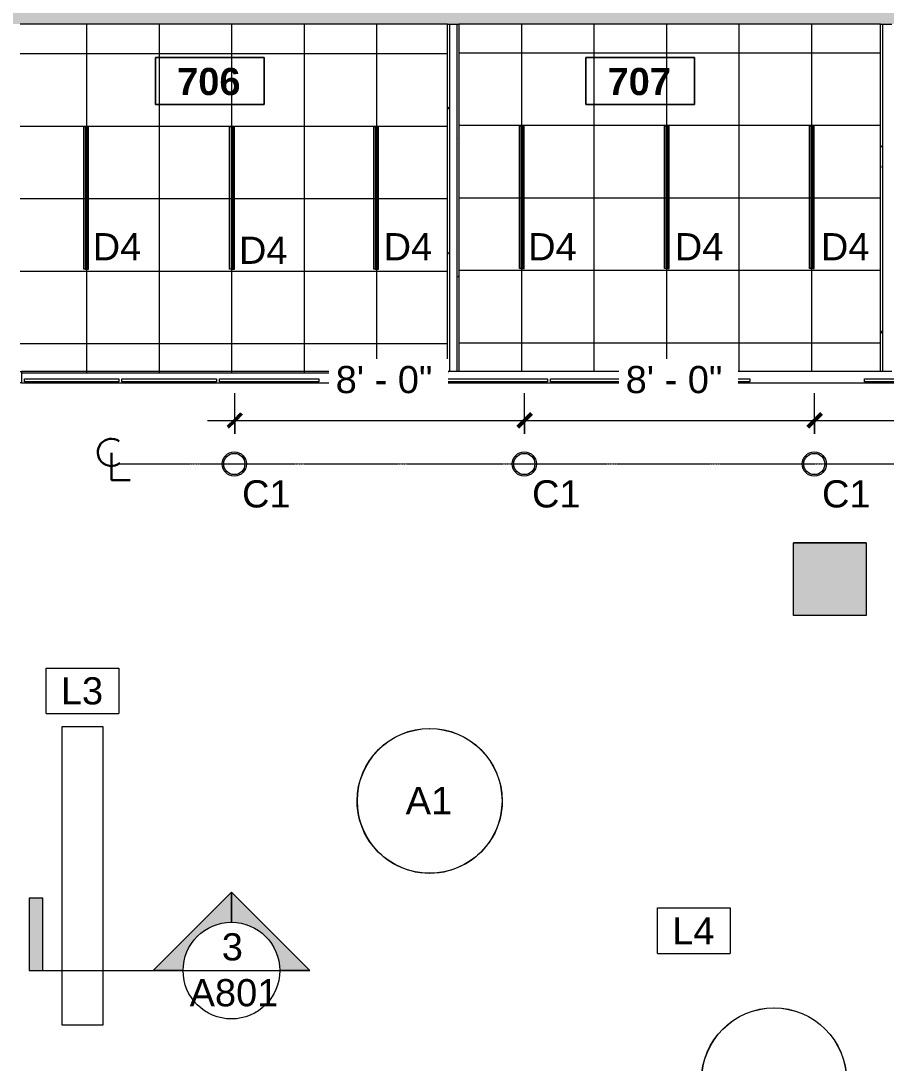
# Model space of a CAD drawing. Header units: inches. Extents: x -2332 to 1043, y -456 to 2193.
# Drawn here: x 564.1 to 850.6, y 944.8 to 1289.8 of the extents above; entities that cross this region are included whole.
import ezdxf

# ---------------------------------------------------------------- set-up
doc = ezdxf.new("R2010")
doc.units = ezdxf.units.IN
doc.header["$MEASUREMENT"] = 0
doc.linetypes.add('Center 1_4_', pattern=[0.53125, 0.25, -0.09375, 0.09375, -0.09375])
for name, color, linetype, lineweight in [('5033_00_7th-9th Floors_Updated_dwg', 8, 'Continuous', 9), ('A-ANNO-DIMS', 211, 'Continuous', 9), ('A-ANNO-DIMS-96', 211, 'Continuous', 9), ('A-ANNO-KEYN', 231, 'Continuous', 9), ('A-ANNO-NOTE', 131, 'Continuous', 9), ('A-AREA-IDEN', 2, 'Continuous', 9), ('A-CLNG', 13, 'Continuous', 13), ('A-CLNG-PATT', 13, 'Continuous', 13), ('A-COLS', 52, 'Continuous', 13), ('A-DETL-CNTR', 5, 'Center 1_4_', 9), ('A-GLAZ-CURT', 52, 'Continuous', 13), ('A-WALL', 113, 'Continuous', 13), ('A-WALL-PATT', 111, 'Continuous', 13), ('COLUMN', 7, 'Continuous', 9), ('E-LITE-EQPM', 33, 'Continuous', 9), ('E-LITE-EQPM-IDEN', 33, 'Continuous', 9), ('G-ANNO-SYMB', 111, 'Continuous', 9), ('I-WALL', 2, 'Continuous', 13)]:
    doc.layers.add(name, color=color, linetype=linetype, lineweight=lineweight)
doc.styles.add('Arial', font='arial.ttf', dxfattribs={"height": 9})
doc.styles.add('Swis721 Lt BT_2', font='swissl.ttf', dxfattribs={"height": 9})
doc.styles.add('Swis721 Lt BT_B', font='', dxfattribs={"height": 9})
doc.styles.get('Swis721 Lt BT_B').set_extended_font_data('Swis721 Lt BT', bold=True)
doc.dimstyles.new('OTJ_-_3_32__Linear__1_2__Tolerance_1', dxfattribs={"dimscale": 12, "dimtxt": 9.497835, "dimasz": 0.375, "dimexe": 0.75, "dimexo": 0.5, "dimgap": 0.5, "dimtad": 1, "dimdec": 1, "dimrnd": 0.5, "dimzin": 3, "dimdsep": 46, "dimlunit": 4, "dimtxsty": 'Swis721 Lt BT_2', "dimblk1": 'OBLIQUE', "dimblk2": 'OBLIQUE', "dimsah": 1, "dimcen": 0.09, "dimdle": 0.75, "dimazin": 0, "dimtfac": 1, "dimtdec": 4, "dimtix": 1, "dimtmove": 0, "dimatfit": 3, "dimfxl": 1, "dimtvp": 1, "dimtfill": 1, "dimfrac": 2, "dimtolj": 1, "dimtzin": 0, "dimarcsym": 2})
pattern_1 = [(0, (0, 0), (30.72, 7.68), [1.267, -21.773, 1.267, -21.773, -122.88]), (0, (0, 0), (30.72, 7.68), [-46.08, 1.267, -44.813, 1.267, -21.773, -53.76]), (0, (0, 0), (30.72, 7.68), [-115.2, 1.267, -14.093, 1.267, -37.133]), (120, (11.52, 3.84), (-22.011075, 22.7643), [1.267, -21.773, 1.267, -21.773, -122.88]), (120, (11.52, 3.84), (-22.011075, 22.7643), [-46.08, 1.267, -44.813, 1.267, -21.773, -53.76]), (120, (11.52, 3.84), (-22.011075, 22.7643), [-115.2, 1.267, -14.093, 1.267, -37.133]), (240, (15.36, 19.2), (-8.708925, -30.4443), [1.267, -21.773, 1.267, -21.773, -122.88]), (240, (15.36, 19.2), (-8.708925, -30.4443), [-46.08, 1.267, -44.813, 1.267, -21.773, -53.76]), (240, (15.36, 19.2), (-8.708925, -30.4443), [-115.2, 1.267, -14.093, 1.267, -37.133])]

# ---------------------------------------------------------------- blocks, each defined once
blk = doc.blocks.new('5033_00_7th-9th Floors_Updated_dwg-8585573-7TH FLOOR REFLECTED CEILING PLAN')
at = {"layer": 'COLUMN'}
blk.add_line((843.95, 937), (819.95, 937), dxfattribs=at)
blk.add_line((843.95, 937), (819.95, 937), dxfattribs=at)
blk = doc.blocks.new('Columns 1 - Columns 1-7118049-7TH FLOOR REFLECTED CEILING PLAN')
at = {"layer": 'A-COLS', "lineweight": 9}
h = blk.add_hatch(color=7, dxfattribs=at)
h.paths.add_polyline_path([(862, -405.11), (861.98, -372.97), (801.98, -351.58), (801.98, -383.71), (861.95, -405.09)], flags=0)
h.paths.add_polyline_path([(992.59, -377), (1004.95, -376.98), (1004.95, -365), (986.95, -365), (986.95, -377), (991.45, -377)], flags=0)
h.paths.add_polyline_path([(514, -281.76), (514, -249.63), (453.98, -228.24), (453.98, -260.37), (513.95, -281.74)], flags=0)
h.paths.add_polyline_path([(166, -158.41), (166, -126.28), (105.98, -104.89), (105.98, -137.02), (165.95, -158.39)], flags=0)
h.paths.add_polyline_path([(-182, -35.06), (-182, -2.93), (-242.02, 18.46), (-242.02, -13.67), (-182.05, -35.04)], flags=0)
h.paths.add_polyline_path([(-1982.09, 88.27), (-1922.03, 109.69), (-1922.03, 140.32), (-1982.09, 118.92), (-1982.06, 97), (-1976.88, 98.83), (-1974.21, 91.29), (-1982.09, 88.5), (-1982.09, 88.41)], flags=0)
h.paths.add_polyline_path([(-530, 88.28), (-530, 120.42), (-590.02, 141.81), (-590.02, 109.68), (-530.05, 88.3)], flags=0)
h.paths.add_polyline_path([(829.27, 109), (843.95, 109.02), (843.91, 133), (819.95, 133), (819.95, 109), (828.45, 109)], flags=0)
h.paths.add_polyline_path([(991.45, 115), (1004.95, 115.02), (1004.95, 127), (986.95, 127), (986.95, 115), (990.95, 115)], flags=0)
h.paths.add_polyline_path([(-1634.06, 211.7), (-1574.03, 233.05), (-1574.03, 264.36), (-1634.06, 242.96), (-1634.06, 211.72)], flags=0)
h.paths.add_polyline_path([(-878.47, 211.8), (-878.47, 243.93), (-938.5, 265.32), (-938.5, 233.19), (-878.52, 211.82)], flags=0)
h.paths.add_polyline_path([(483.3, 232), (495.95, 232), (495.95, 256), (472.03, 256), (472.03, 232), (482.96, 232)], flags=0)
h.paths.add_polyline_path([(-1286.05, 334.98), (-1268.05, 341.39), (-1268.05, 345.6), (-1256.05, 349.87), (-1244.05, 345.6), (-1244.05, 341.38), (-1226.05, 335.02), (-1226.06, 367), (-1256.05, 377.69), (-1286.05, 367), (-1286.05, 335.02)], flags=0)
h.paths.add_polyline_path([(-2021.16, 351.64), (-2013.01, 374.21), (-2035.58, 382.36), (-2043.73, 359.79), (-2023.91, 352.63)], flags=0)
h.paths.add_polyline_path([(-208.32, 478), (-200.03, 478), (-200.03, 502), (-219.79, 502), (-224.03, 490.27), (-224.03, 478), (-210.67, 478)], flags=0)
h.paths.add_polyline_path([(-224.03, 501.32), (-223.78, 502), (-224.03, 502)], flags=0)
h.paths.add_polyline_path([(-559.03, 601), (-548.03, 601), (-548.03, 625), (-569.15, 625), (-572.03, 617.05), (-572.03, 601)], flags=0)
h.paths.add_polyline_path([(472.2, 601), (496.2, 601), (496.2, 625), (472.2, 625)], flags=0)
h.paths.add_polyline_path([(831.97, 601.06), (843.95, 601.08), (843.91, 625.06), (819.95, 625.06), (819.95, 601.06), (831.95, 601.06)], flags=0)
h.paths.add_polyline_path([(993.74, 607.06), (1004.95, 607.08), (1004.95, 619.06), (986.95, 619.06), (986.95, 607.06), (991.45, 607.06)], flags=0)
h.paths.add_polyline_path([(-1887.92, 720.64), (-1879.77, 743.21), (-1902.34, 751.36), (-1910.49, 728.79), (-1893.62, 722.69)], flags=0)
h.paths.add_polyline_path([(-903.4, 724), (-896.03, 724), (-896.03, 748), (-920.67, 748), (-920.67, 724), (-910.74, 724)], flags=0)
h.paths.add_polyline_path([(-1610.23, 724), (-1592.03, 724), (-1592.03, 748), (-1616.03, 748), (-1616.03, 724), (-1612.44, 724)], flags=0)
h.paths.add_polyline_path([(-1843.5, 843.64), (-1835.35, 866.21), (-1857.93, 874.36), (-1866.08, 851.79), (-1845.52, 844.36)], flags=0)
h.paths.add_polyline_path([(490.72, 847), (496.2, 847), (496.2, 871), (472.2, 871), (472.2, 847), (477.69, 847)], flags=0)
h.paths.add_polyline_path([(-1612.44, 847), (-1574.05, 847.02), (-1574.06, 871), (-1616.19, 871), (-1616.19, 847)], flags=0)
h.paths.add_polyline_path([(-1243.86, 847.03), (-1243.86, 871), (-1268.03, 871), (-1268.03, 847.03)], flags=0)
h.paths.add_polyline_path([(841.98, 1093), (843.95, 1093.02), (843.91, 1117), (819.95, 1117), (819.95, 1093), (835.45, 1093)], flags=0)
h.paths.add_polyline_path([(495.42, 1093), (495.95, 1093), (495.95, 1117), (471.83, 1117), (471.83, 1093), (495.41, 1093)], flags=0)
h.paths.add_polyline_path([(-1616.3, 1093.21), (-1592.35, 1093.21), (-1592.35, 1117.25), (-1616.3, 1117.25), (-1616.3, 1095.67)], flags=0)
h.paths.add_polyline_path([(-1268.29, 1093.21), (-1244.3, 1093.21), (-1244.3, 1117.25), (-1268.29, 1117.25)], flags=0)
h.paths.add_polyline_path([(991.33, 1099), (1004.95, 1099.02), (1004.95, 1111), (986.95, 1111), (986.95, 1099), (991.2, 1099)], flags=0)
h.paths.add_polyline_path([(-1268.22, 1339.25), (-1244.3, 1339.25), (-1244.3, 1363.25), (-1268.3, 1363.25), (-1268.3, 1339.25)], flags=0)
h.paths.add_polyline_path([(-1616.3, 1339.25), (-1592.3, 1339.25), (-1592.3, 1363.25), (-1616.3, 1363.25), (-1616.3, 1341.67)], flags=0)
h.paths.add_polyline_path([(484, 1462.86), (495.95, 1462.86), (495.95, 1486.86), (471.95, 1486.86), (471.95, 1462.86), (483.85, 1462.86)], flags=0)
h.paths.add_polyline_path([(801.95, 1567), (861.95, 1588.4), (861.95, 1619.14), (850.07, 1619.14), (850, 1619.04), (849.95, 1619.16), (849.95, 1622.86), (801.95, 1605.75), (801.95, 1567.02)], flags=0)
h.paths.add_polyline_path([(-1607.55, 1585.02), (-1592.05, 1585.02), (-1592.05, 1609.02), (-1616.05, 1609.02), (-1616.05, 1585.02)], flags=0)
h.paths.add_polyline_path([(-1256.44, 1585.27), (-1244.3, 1585.27), (-1244.3, 1609.27), (-1268.3, 1609.27), (-1268.3, 1585.27), (-1256.86, 1585.27)], flags=0)
h.paths.add_polyline_path([(-1654.55, 1731.02), (-1654.55, 1776.02), (-1678.05, 1776.02), (-1678.05, 1772.52), (-1658.05, 1772.52), (-1658.05, 1734.52), (-1678.05, 1734.52), (-1678.05, 1731.02), (-1658.05, 1731.02)], flags=0)
h.paths.add_polyline_path([(122.95, 1827.02), (148.95, 1827.02), (148.95, 1853.02), (122.95, 1853.02), (122.95, 1829.42)], flags=0)
h.paths.add_polyline_path([(496.95, 1827.02), (496.95, 1853.02), (470.95, 1853.02), (470.95, 1827.02)], flags=0)
h.paths.add_polyline_path([(-921.05, 1827.02), (-895.05, 1827.02), (-895.05, 1853.02), (-921.05, 1853.02), (-921.05, 1829.42)], flags=0)
h.paths.add_polyline_path([(-572.04, 1827.02), (-547.04, 1827.02), (-547.04, 1853.02), (-573.04, 1853.02), (-573.04, 1827.02)], flags=0)
h.paths.add_polyline_path([(-199.03, 1827.04), (-199.03, 1853.03), (-225.05, 1853.03), (-225.05, 1827.04), (-200.04, 1827.04)], flags=0)
h.paths.add_polyline_path([(-1592.3, 1828.27), (-1592.3, 1852.27), (-1600.05, 1852.27), (-1600.05, 2104.82), (-1574.05, 2104.82), (-1574.05, 2138.82), (-1608.05, 2138.82), (-1608.05, 1852.27), (-1616.3, 1852.27), (-1616.3, 1828.27)], flags=0)
h.paths.add_polyline_path([(-1244.3, 1828.27), (-1244.3, 1852.27), (-1268.3, 1852.27), (-1268.3, 1828.27)], flags=0)
h.paths.add_polyline_path([(-1678.05, 1836.02), (-1620.8, 1836.02), (-1620.8, 1844.02), (-1678.05, 1844.02)], flags=0)
h.paths.add_polyline_path([(831.95, 2100.07), (861.95, 2100.07), (861.95, 2138.82), (801.95, 2138.82), (801.95, 2110.02), (831.95, 2110.02), (831.95, 2104.31)], flags=0)
h.paths.add_polyline_path([(-878.05, 2104.79), (-878.05, 2138.82), (-938.13, 2138.82), (-938.13, 2104.79)], flags=0)
h.paths.add_polyline_path([(-1286.03, 2104.81), (-1225.94, 2104.81), (-1225.94, 2138.82), (-1286.03, 2138.82)], flags=0)
h.paths.add_polyline_path([(454.05, 2104.82), (513.95, 2104.82), (513.95, 2138.82), (454.05, 2138.82)], flags=0)
h.paths.add_polyline_path([(-181.82, 2104.82), (-181.82, 2138.82), (-242.05, 2138.82), (-242.05, 2104.82)], flags=0)
h.paths.add_polyline_path([(-590.05, 2104.82), (-530.05, 2104.82), (-530.05, 2138.82), (-590.05, 2138.82)], flags=0)
h.paths.add_polyline_path([(165.96, 2104.82), (165.96, 2138.82), (105.95, 2138.82), (105.95, 2104.82)], flags=0)
at = {"layer": 'A-COLS', "color": 8, "lineweight": 20}
for p, q in [((819.95, 1117), (843.95, 1117)), ((819.95, 1093), (819.95, 1117)), ((843.95, 1117), (843.95, 1093)), ((843.95, 1093), (819.95, 1093))]:
    blk.add_line(p, q, dxfattribs=at)
blk = doc.blocks.new('ROUND LIGHT - Type B_ATL3 Pendant - 48_-7968586-7TH FLOOR REFLECTED CEILING PLAN')
at = {"layer": 'E-LITE-EQPM'}
for centre, radius, start, end in [((-0.02, -0.01), 24, 360, 180), ((0, -0.01), 24, 360, 180), ((0, -0.01), 23.95, 0, 180), ((-0.02, -0.01), 24, 180, 360), ((0, -0.01), 24, 180, 360), ((0, -0.01), 23.95, 180, 360)]:
    blk.add_arc(centre, radius, start, end, dxfattribs=at)
blk = doc.blocks.new('ROUND LIGHT - Type A_ATL3 Pendant - 48_-7968584-7TH FLOOR REFLECTED CEILING PLAN')
at = {"layer": 'E-LITE-EQPM'}
for centre, radius, start, end in [((-0.02, -0.01), 24, 360, 180), ((0, -0.01), 24, 360, 180), ((0, -0.01), 23.95, 0, 180), ((-0.02, -0.01), 24, 180, 360), ((0, -0.01), 24, 180, 360), ((0, -0.01), 23.95, 180, 360)]:
    blk.add_arc(centre, radius, start, end, dxfattribs=at)
blk = doc.blocks.new('TBARLED SMARTLIGHT 9-16_DIFFUSING 2_ and 4_ - Type D_4_ 9_16 - Diffusing Lens-V32-7TH FLOOR REFLECTED CEILING PLAN')
at = {"layer": 'E-LITE-EQPM'}
for p, q in [((-0.8, 23.56), (-0.8, -23.56)), ((-0.3, 23.56), (-0.8, 23.56)), ((-0.3, 23.56), (0.3, 23.56)), ((-0.3, 23.52), (-0.3, 23.56)), ((-0.3, 23.52), (-0.21, 23.52)), ((-0.3, -23.52), (-0.3, 23.52)), ((0.3, 23.52), (-0.3, 23.52)), ((-0.21, -23.52), (-0.21, 23.52)), ((-0.2, 23.5), (0.2, 23.5)), ((-0.2, -23.5), (-0.2, 23.5)), ((0.2, -23.5), (0.2, 23.5)), ((0.21, 23.52), (0.3, 23.52)), ((0.21, -23.52), (0.21, 23.52)), ((0.3, 23.56), (0.3, 23.52)), ((0.3, 23.56), (0.8, 23.56)), ((0.3, -23.52), (0.3, 23.52)), ((0.8, 23.56), (0.8, -23.56)), ((-0.3, -23.56), (-0.8, -23.56)), ((-0.21, -23.52), (-0.3, -23.52)), ((-0.3, -23.52), (0.3, -23.52)), ((-0.3, -23.56), (-0.3, -23.52)), ((0.3, -23.56), (-0.3, -23.56)), ((0.2, -23.5), (-0.2, -23.5)), ((0.3, -23.52), (0.21, -23.52)), ((0.3, -23.52), (0.3, -23.56)), ((0.3, -23.56), (0.8, -23.56))]:
    blk.add_line(p, q, dxfattribs=at)
blk = doc.blocks.new('Ceilings 38 - Ceilings 38-8426279-7TH FLOOR REFLECTED CEILING PLAN')
at = {"layer": 'A-CLNG'}
for p, q in [((577.79, 957.42), (577.79, 1056.28)), ((577.79, 1056.28), (591.29, 1056.28)), ((591.29, 1056.28), (591.29, 957.42)), ((591.29, 957.42), (577.79, 957.42))]:
    blk.add_line(p, q, dxfattribs=at)
blk = doc.blocks.new('System Panel - Glazed-8596406-7TH FLOOR REFLECTED CEILING PLAN')
at = {"layer": 'A-GLAZ-CURT'}
for p, q in [((-15.61, -0.5), (-15.61, 0.5)), ((-15.61, 0.5), (15.61, 0.5)), ((15.61, 0.5), (15.61, -0.5)), ((15.61, -0.5), (-15.61, -0.5))]:
    blk.add_line(p, q, dxfattribs=at)
blk = doc.blocks.new('System Panel - Glazed-8491346-7TH FLOOR REFLECTED CEILING PLAN')
at = {"layer": 'A-GLAZ-CURT'}
for p, q in [((-15.64, -0.5), (-15.64, 0.5)), ((-15.64, 0.5), (15.64, 0.5)), ((15.64, 0.5), (15.64, -0.5)), ((15.64, -0.5), (-15.64, -0.5))]:
    blk.add_line(p, q, dxfattribs=at)
blk = doc.blocks.new('System Panel - Glazed-8740737-7TH FLOOR REFLECTED CEILING PLAN')
at = {"layer": 'A-GLAZ-CURT'}
for p, q in [((-54.3, -0.5), (-54.3, 0.5)), ((-54.3, 0.5), (-21.43, 0.5)), ((-21.43, 0.5), (-21.43, -0.5)), ((16.57, -0.5), (16.57, 0.5)), ((16.57, 0.5), (54.3, 0.5)), ((54.3, 0.5), (54.3, -0.5)), ((-21.43, -0.5), (-54.3, -0.5)), ((54.3, -0.5), (16.57, -0.5))]:
    blk.add_line(p, q, dxfattribs=at)
blk = doc.blocks.new('System Panel - Glazed-8491330-7TH FLOOR REFLECTED CEILING PLAN')
at = {"layer": 'A-GLAZ-CURT'}
for p, q in [((-15.77, -0.5), (-15.77, 0.5)), ((-15.77, 0.5), (15.77, 0.5)), ((15.77, 0.5), (15.77, -0.5)), ((15.77, -0.5), (-15.77, -0.5))]:
    blk.add_line(p, q, dxfattribs=at)
blk = doc.blocks.new('System Panel - Glazed-8742953-7TH FLOOR REFLECTED CEILING PLAN')
at = {"layer": 'A-GLAZ-CURT'}
for p, q in [((-56.75, -0.5), (-56.75, 0.5)), ((-56.75, 0.5), (-23.28, 0.5)), ((-23.28, 0.5), (-23.28, -0.5)), ((14.72, -0.5), (14.72, 0.5)), ((14.72, 0.5), (56.75, 0.5)), ((56.75, 0.5), (56.75, -0.5)), ((-23.28, -0.5), (-56.75, -0.5)), ((56.75, -0.5), (14.72, -0.5))]:
    blk.add_line(p, q, dxfattribs=at)
blk = doc.blocks.new('TBARLED SMARTLIGHT 9-16_DIFFUSING 2_ and 4_ - Type D_4_ 9_16 - Diffusing Lens-7718957-7TH FLOOR REFLECTED CEILING PLAN')
at = {"layer": 'E-LITE-EQPM'}
for p, q in [((-0.8, 23.56), (-0.8, -23.56)), ((-0.3, 23.56), (-0.8, 23.56)), ((-0.3, 23.56), (0.3, 23.56)), ((-0.3, 23.52), (-0.3, 23.56)), ((-0.3, 23.52), (-0.21, 23.52)), ((-0.3, -23.52), (-0.3, 23.52)), ((0.3, 23.52), (-0.3, 23.52)), ((-0.21, -23.52), (-0.21, 23.52)), ((-0.2, 23.5), (0.2, 23.5)), ((-0.2, -23.5), (-0.2, 23.5)), ((0.2, -23.5), (0.2, 23.5)), ((0.21, 23.52), (0.3, 23.52)), ((0.21, -23.52), (0.21, 23.52)), ((0.3, 23.56), (0.3, 23.52)), ((0.3, 23.56), (0.8, 23.56)), ((0.3, -23.52), (0.3, 23.52)), ((0.8, 23.56), (0.8, -23.56)), ((-0.3, -23.56), (-0.8, -23.56)), ((-0.21, -23.52), (-0.3, -23.52)), ((-0.3, -23.52), (0.3, -23.52)), ((-0.3, -23.56), (-0.3, -23.52)), ((0.3, -23.56), (-0.3, -23.56)), ((0.2, -23.5), (-0.2, -23.5)), ((0.3, -23.52), (0.21, -23.52)), ((0.3, -23.52), (0.3, -23.56)), ((0.3, -23.56), (0.8, -23.56))]:
    blk.add_line(p, q, dxfattribs=at)
blk = doc.blocks.new('DOWN LIGHT - Type C_L-PENDANT_FOCAL POINT 3_5 CYLINDER-9613399-7TH FLOOR REFLECTED CEILING PLAN')
at = {"layer": 'E-LITE-EQPM'}
for radius in [4, 3.5]:
    blk.add_circle((-0.125, 0), radius, dxfattribs=at)
blk = doc.blocks.new('Room Tag - Number Only-4120135-7TH FLOOR REFLECTED CEILING PLAN')
at = {"layer": 'A-AREA-IDEN'}
for p, q in [((-0.1881, -0.1636), (-0.1881, -0.0018)), ((-0.1881, -0.0018), (0.1869, -0.0018)), ((0.1869, -0.0018), (-0.1881, -0.0018)), ((-0.1881, -0.0018), (-0.1881, -0.1636)), ((0.1869, -0.0018), (0.1869, -0.1636)), ((0.1869, -0.1636), (0.1869, -0.0018)), ((0.1869, -0.1636), (-0.1881, -0.1636)), ((-0.1881, -0.1636), (0.1869, -0.1636))]:
    blk.add_line(p, q, dxfattribs=at)
blk = doc.blocks.new('Keynote Tag - Keynote Number - Boxed-135510-7TH FLOOR REFLECTED CEILING PLAN')
at = {"layer": 'A-ANNO-KEYN'}
for p, q in [((-0.125, -0.0792), (-0.125, 0.0781)), ((-0.125, 0.0781), (0.125, 0.0781)), ((0.125, 0.0781), (0.125, -0.0792)), ((-0.125, -0.0792), (0.125, -0.0792))]:
    blk.add_line(p, q, dxfattribs=at)
blk = doc.blocks.new('Centerline - Centerline-43150-7TH FLOOR REFLECTED CEILING PLAN')
at = {"layer": 'A-ANNO-NOTE', "lineweight": 30}
for p, q in [((0, 0.0259), (0, -0.0678)), ((0, -0.0678), (0.0642, -0.0678))]:
    blk.add_line(p, q, dxfattribs=at)
blk.add_arc((0, 0.0273), 0.0469, 55.7755, 308.0372, dxfattribs=at)
blk = doc.blocks.new('Drafting View - 3_32_ x 3_8_-334918-7TH FLOOR REFLECTED CEILING PLAN')
at = {"layer": 'G-ANNO-SYMB'}
blk.add_hatch(color=256, dxfattribs=at).paths.add_polyline_path([(0, 0.2495), (0, 0), (-0.0469, 0), (-0.0469, 0.2495)], flags=0)
for p, q in [((0, 0.2495), (-0.0469, 0.2495)), ((-0.0469, 0.2495), (-0.0469, 0)), ((0, 0), (0, 0.2495)), ((-0.0469, 0), (0, 0))]:
    blk.add_line(p, q, dxfattribs=at)
blk = doc.blocks.new('Drafting View - Section Head - Filled-1367765-7TH FLOOR REFLECTED CEILING PLAN')
at = {"layer": 'G-ANNO-SYMB'}
h = blk.add_hatch(color=256, dxfattribs=at)
edge = h.paths.add_edge_path(flags=0)
edge.add_line((-0.5202, 0), (-0.25, 0.2702))
edge.add_line((-0.25, 0.2702), (-0.25, 0.1667))
edge.add_arc((-0.25, 0), 0.1667, 90, 180)
edge.add_line((-0.4167, 0), (-0.5202, 0))
h = blk.add_hatch(color=256, dxfattribs=at)
edge = h.paths.add_edge_path(flags=0)
edge.add_line((0.0202, 0), (-0.0833, 0))
edge.add_arc((-0.25, 0), 0.1667, 0, 90)
edge.add_line((-0.25, 0.1667), (-0.25, 0.2702))
edge.add_line((-0.25, 0.2702), (0.0202, 0))
for p, q in [((-0.25, 0.2702), (-0.5202, 0)), ((-0.25, 0.2702), (-0.5202, 0)), ((-0.25, 0.2702), (0.0202, 0)), ((-0.25, 0.1667), (-0.25, 0.2702)), ((0.0202, 0), (-0.25, 0.2702)), ((-0.25, 0.2702), (-0.25, 0.1667)), ((-0.5202, 0), (-0.4167, 0)), ((-0.0833, 0), (0.0202, 0)), ((-0.5202, 0), (-0.4167, 0)), ((-0.4167, 0), (-0.5202, 0)), ((0.0202, 0), (-0.0833, 0)), ((-0.0833, 0), (0.0202, 0))]:
    blk.add_line(p, q, dxfattribs=at)
for start, end in [(0, 180), (360, 180), (90, 180), (0, 90), (180, 360)]:
    blk.add_arc((-0.25, 0), 0.1667, start, end, dxfattribs=at)
blk = doc.blocks.new('DIMBLOCK82-7TH FLOOR REFLECTED CEILING PLAN')
at = {"layer": 'A-ANNO-DIMS-96'}
for p, q in [((634.93, 1153.12), (634.93, 1166.55)), ((730.93, 1153.12), (730.93, 1166.55)), ((625.93, 1157.55), (739.93, 1157.55)), ((634.93, 1157.55), (634.93, 1153.12)), ((730.93, 1157.55), (730.93, 1153.12))]:
    blk.add_line(p, q, dxfattribs=at)
at = {"layer": 'A-ANNO-DIMS-96', "lineweight": 50}
for p, q in [((634.93, 1157.55), (637.18, 1159.8)), ((730.93, 1157.55), (733.18, 1159.8)), ((634.93, 1157.55), (632.68, 1155.3)), ((730.93, 1157.55), (728.68, 1155.3))]:
    blk.add_line(p, q, dxfattribs=at)
at = {"layer": 'A-ANNO-DIMS-96', "color": 0, "insert": (668.38, 1175.57), "char_height": 9, "width": 34.9159, "attachment_point": 1, "line_spacing_factor": 1.005062, "style": 'Swis721 Lt BT_2', "bg_fill": 3, "box_fill_scale": 1.25, "bg_fill_color": 256, "bg_fill_true_color": 13158600, "bg_fill_transparency": 0}
blk.add_mtext('8\' - 0"', dxfattribs=at)
blk = doc.blocks.new('_Oblique')
at = {"color": 0, "linetype": 'ByBlock', "lineweight": -2}
blk.add_line((-0.5, -0.5), (0.5, 0.5), dxfattribs=at)
blk = doc.blocks.new('DIMBLOCK83-7TH FLOOR REFLECTED CEILING PLAN')
at = {"layer": 'A-ANNO-DIMS-96'}
for p, q in [((730.93, 1153.12), (730.93, 1166.55)), ((826.93, 1153.12), (826.93, 1166.55)), ((721.93, 1157.55), (835.93, 1157.55)), ((730.93, 1157.55), (730.93, 1153.12)), ((826.93, 1157.55), (826.93, 1153.12))]:
    blk.add_line(p, q, dxfattribs=at)
at = {"layer": 'A-ANNO-DIMS-96', "lineweight": 50}
for p, q in [((730.93, 1157.55), (733.18, 1159.8)), ((826.93, 1157.55), (829.18, 1159.8)), ((730.93, 1157.55), (728.68, 1155.3)), ((826.93, 1157.55), (824.68, 1155.3))]:
    blk.add_line(p, q, dxfattribs=at)
at = {"layer": 'A-ANNO-DIMS-96', "color": 0, "insert": (764.38, 1175.57), "char_height": 9, "width": 34.9159, "attachment_point": 1, "line_spacing_factor": 1.005062, "style": 'Swis721 Lt BT_2', "bg_fill": 3, "box_fill_scale": 1.25, "bg_fill_color": 256, "bg_fill_true_color": 13158600, "bg_fill_transparency": 0}
blk.add_mtext('8\' - 0"', dxfattribs=at)
blk = doc.blocks.new('DIMBLOCK84-7TH FLOOR REFLECTED CEILING PLAN')
at = {"layer": 'A-ANNO-DIMS-96'}
for p, q in [((826.93, 1153.12), (826.93, 1166.55)), ((922.93, 1153.12), (922.93, 1166.55)), ((817.93, 1157.55), (931.93, 1157.55)), ((826.93, 1157.55), (826.93, 1153.12)), ((922.93, 1157.55), (922.93, 1153.12))]:
    blk.add_line(p, q, dxfattribs=at)
at = {"layer": 'A-ANNO-DIMS-96', "lineweight": 50}
for p, q in [((826.93, 1157.55), (829.18, 1159.8)), ((922.93, 1157.55), (925.18, 1159.8)), ((826.93, 1157.55), (824.68, 1155.3)), ((922.93, 1157.55), (920.68, 1155.3))]:
    blk.add_line(p, q, dxfattribs=at)
at = {"layer": 'A-ANNO-DIMS-96', "color": 0, "insert": (860.38, 1175.57), "char_height": 9, "width": 34.9159, "attachment_point": 1, "line_spacing_factor": 1.005062, "style": 'Swis721 Lt BT_2', "bg_fill": 3, "box_fill_scale": 1.25, "bg_fill_color": 256, "bg_fill_true_color": 13158600, "bg_fill_transparency": 0}
blk.add_mtext('8\' - 0"', dxfattribs=at)

msp = doc.modelspace()

# ---------------------------------------------------------------- hatches: boundary and pattern name
at = {"layer": 'A-CLNG-PATT'}
h = msp.add_hatch(dxfattribs=at)
h.set_pattern_fill('FP_17', color=256, style=0, pattern_type=2)
h.set_pattern_definition([(180, (634, 1230.96), (3e-15, 24), []), (90, (634, 1230.96), (24, -1e-15), [])])
h.paths.add_polyline_path([(564.36051, 1173.20811), (705.39176, 1173.20811), (705.39176, 1288.7133), (563.92301, 1288.70441), (563.92301, 1173.70811), (564.36051, 1173.70811)], flags=0)
h.paths.add_polyline_path([(586.01176, 1207.60293), (585.47218, 1207.60293), (585.47218, 1254.72793), (586.06273, 1254.72793), (586.06273, 1207.60293), (586.01226, 1207.60293)], flags=0)
h.paths.add_polyline_path([(633.75114, 1207.60293), (633.75114, 1254.72793), (634.34169, 1254.72793), (634.34169, 1207.60293), (633.80104, 1207.60293)], flags=0)
h.paths.add_polyline_path([(681.8612, 1207.60293), (681.47218, 1207.60293), (681.47218, 1254.72793), (682.06273, 1254.72793), (682.06273, 1207.60293), (681.97218, 1207.60293)], flags=0)
h = msp.add_hatch(dxfattribs=at)
h.set_pattern_fill('FP_18', color=256, style=0, pattern_type=2)
h.set_pattern_definition([(180, (777.97, 1231.21), (3e-15, 24), []), (90, (777.97, 1231.21), (24, -1e-15), [])])
h.paths.add_polyline_path([(709.14176, 1173.70811), (848.73551, 1173.70811), (848.73551, 1288.7133), (709.14176, 1288.7133), (709.14176, 1210.54263)], flags=0)
h.paths.add_polyline_path([(729.74083, 1207.85293), (729.69093, 1207.85293), (729.69093, 1254.97793), (730.28148, 1254.97793), (730.28148, 1207.85293), (729.7414, 1207.85293)], flags=0)
h.paths.add_polyline_path([(777.78148, 1207.85293), (777.69093, 1207.85293), (777.69093, 1254.97793), (778.28148, 1254.97793), (778.28148, 1207.85293), (777.89246, 1207.85293)], flags=0)
h.paths.add_polyline_path([(825.89565, 1207.85293), (825.69093, 1207.85293), (825.69093, 1254.97793), (826.28148, 1254.97793), (826.28148, 1207.85293), (825.90502, 1207.85293)], flags=0)
at = {"layer": 'A-WALL-PATT', "lineweight": 9}
msp.add_hatch(color=7, dxfattribs=at).paths.add_polyline_path([(238.07927, 1288.7133), (997.20426, 1288.7133), (997.20426, 1293.3383), (233.45427, 1293.3383), (233.45427, 1288.7133), (237.9608, 1288.7133)], flags=0)
h = msp.add_hatch(dxfattribs=at)
h.set_pattern_fill('FP_1', color=256, style=0, pattern_type=2)
h.set_pattern_definition(pattern_1)
h.paths.add_polyline_path([(705.39176, 1173.70811), (706.01676, 1173.70811), (706.01676, 1288.7133), (705.39176, 1288.7133), (705.39176, 1210.54263)], flags=0)
h = msp.add_hatch(dxfattribs=at)
h.set_pattern_fill('FP_1', color=256, style=0, pattern_type=2)
h.set_pattern_definition(pattern_1)
h.paths.add_polyline_path([(709.14176, 1173.70811), (709.14176, 1288.7133), (708.51676, 1288.70327), (708.51676, 1173.70811)], flags=0)
h = msp.add_hatch(dxfattribs=at)
h.set_pattern_fill('FP_1', color=256, style=0, pattern_type=2)
h.set_pattern_definition(pattern_1)
h.paths.add_polyline_path([(849.36051, 1173.70811), (849.36051, 1288.7133), (848.73551, 1288.69375), (848.73551, 1173.70811)], flags=0)

# ---------------------------------------------------------------- linework, layer by layer
at = {"layer": 'A-CLNG'}
for p, q in [((705.39176, 1173.20811), (564.36051, 1173.20811)), ((705.39176, 1173.70811), (705.39176, 1173.20811)), ((848.73551, 1173.70811), (709.14176, 1173.70811)), ((564.36051, 1169.95811), (993.95426, 1169.95811))]:
    msp.add_line(p, q, dxfattribs=at)
at = {"layer": 'A-DETL-CNTR'}
msp.add_line((596.92301, 1143.12288), (943.92301, 1143.12288), dxfattribs=at)
at = {"layer": 'A-WALL', "color": 8, "lineweight": 20}
for p, q in [((705.39176, 1288.7133), (563.92301, 1288.7133)), ((848.73551, 1288.7133), (709.14176, 1288.7133))]:
    msp.add_line(p, q, dxfattribs=at)
at = {"layer": 'A-WALL'}
for p, q in [((705.39176, 1288.7133), (709.14176, 1288.7133)), ((706.01676, 1288.7133), (706.01676, 1173.70811)), ((708.51676, 1288.7133), (708.51676, 1173.70811)), ((848.73551, 1288.7133), (852.48551, 1288.7133)), ((849.36051, 1288.7133), (849.36051, 1173.70811))]:
    msp.add_line(p, q, dxfattribs=at)
at = {"layer": 'G-ANNO-SYMB'}
for p, q in [((571.40569, 975.43028), (609.85924, 975.43028)), ((617.85924, 975.43028), (649.85924, 975.43028))]:
    msp.add_line(p, q, dxfattribs=at)
at = {"layer": 'I-WALL'}
for p, q in [((705.39176, 1173.70811), (705.39176, 1288.7133)), ((709.14176, 1288.7133), (709.14176, 1173.70811)), ((848.73551, 1173.70811), (848.73551, 1288.7133)), ((563.92301, 1173.70811), (564.36051, 1173.70811)), ((564.36051, 1173.70811), (564.36051, 1169.95811)), ((709.14176, 1173.70811), (705.39176, 1173.70811)), ((852.48551, 1173.70811), (848.73551, 1173.70811)), ((564.36051, 1169.95811), (563.92301, 1169.95811))]:
    msp.add_line(p, q, dxfattribs=at)
at = {"layer": 'I-WALL', "lineweight": 9}
msp.add_line((705.39176, 1173.70811), (564.36051, 1173.70811), dxfattribs=at)

# ---------------------------------------------------------------- block references
at = {"layer": '5033_00_7th-9th Floors_Updated_dwg', "color": 7}
msp.add_blockref('5033_00_7th-9th Floors_Updated_dwg-8585573-7TH FLOOR REFLECTED CEILING PLAN', (0, 180.01878), dxfattribs=at)
at = {"layer": 'A-ANNO-KEYN', "xscale": 95.99999999999994, "yscale": 95.99999999999994, "zscale": 95.99999999999994}
for p in [(584.54178, 1068.08532), (786.92486, 988.66056)]:
    msp.add_blockref('Keynote Tag - Keynote Number - Boxed-135510-7TH FLOOR REFLECTED CEILING PLAN', p, dxfattribs=at)
at = {"layer": 'A-ANNO-NOTE', "xscale": 96, "yscale": 96, "zscale": 96}
msp.add_blockref('Centerline - Centerline-43150-7TH FLOOR REFLECTED CEILING PLAN', (594.1172, 1144.32493), dxfattribs=at)
at = {"layer": 'A-AREA-IDEN', "xscale": 95.99999999999994, "yscale": 95.99999999999994, "zscale": 95.99999999999994}
for p in [(626.78529, 1277.82012), (769.27205, 1277.82012)]:
    msp.add_blockref('Room Tag - Number Only-4120135-7TH FLOOR REFLECTED CEILING PLAN', p, dxfattribs=at)
at = {"layer": 'A-CLNG'}
msp.add_blockref('Ceilings 38 - Ceilings 38-8426279-7TH FLOOR REFLECTED CEILING PLAN', (0, 0), dxfattribs=at)
at = {"layer": 'A-COLS', "lineweight": 9}
msp.add_blockref('Columns 1 - Columns 1-7118049-7TH FLOOR REFLECTED CEILING PLAN', (0, 0), dxfattribs=at)
at = {"layer": 'A-GLAZ-CURT', "lineweight": 9}
for name, p in [('System Panel - Glazed-8596406-7TH FLOOR REFLECTED CEILING PLAN', (580.97249, 1170.83311)), ('System Panel - Glazed-8491346-7TH FLOOR REFLECTED CEILING PLAN', (613.2277, 1170.83311)), ('System Panel - Glazed-8740737-7TH FLOOR REFLECTED CEILING PLAN', (684.17041, 1170.83311)), ('System Panel - Glazed-8491330-7TH FLOOR REFLECTED CEILING PLAN', (755.24333, 1170.83311)), ('System Panel - Glazed-8742953-7TH FLOOR REFLECTED CEILING PLAN', (828.76677, 1170.83311))]:
    msp.add_blockref(name, p, dxfattribs=at)
at = {"layer": 'E-LITE-EQPM', "extrusion": (0, 0, -1), "rotation": 180}
for name, p in [('TBARLED SMARTLIGHT 9-16_DIFFUSING 2_ and 4_ - Type D_4_ 9_16 - Diffusing Lens-V32-7TH FLOOR REFLECTED CEILING PLAN', (-585.76745, 1231.16543)), ('TBARLED SMARTLIGHT 9-16_DIFFUSING 2_ and 4_ - Type D_4_ 9_16 - Diffusing Lens-7718957-7TH FLOOR REFLECTED CEILING PLAN', (-634.04641, 1231.16543)), ('TBARLED SMARTLIGHT 9-16_DIFFUSING 2_ and 4_ - Type D_4_ 9_16 - Diffusing Lens-V32-7TH FLOOR REFLECTED CEILING PLAN', (-681.76745, 1231.16543)), ('TBARLED SMARTLIGHT 9-16_DIFFUSING 2_ and 4_ - Type D_4_ 9_16 - Diffusing Lens-V32-7TH FLOOR REFLECTED CEILING PLAN', (-729.98621, 1231.41543)), ('TBARLED SMARTLIGHT 9-16_DIFFUSING 2_ and 4_ - Type D_4_ 9_16 - Diffusing Lens-V32-7TH FLOOR REFLECTED CEILING PLAN', (-777.98621, 1231.41543)), ('TBARLED SMARTLIGHT 9-16_DIFFUSING 2_ and 4_ - Type D_4_ 9_16 - Diffusing Lens-V32-7TH FLOOR REFLECTED CEILING PLAN', (-825.98621, 1231.41543)), ('ROUND LIGHT - Type A_ATL3 Pendant - 48_-7968584-7TH FLOOR REFLECTED CEILING PLAN', (-699.49092, 1031.59523)), ('ROUND LIGHT - Type B_ATL3 Pendant - 48_-7968586-7TH FLOOR REFLECTED CEILING PLAN', (-813.49092, 939.12288))]:
    msp.add_blockref(name, p, dxfattribs=at)
at = {"layer": 'E-LITE-EQPM'}
for p in [(634.92967, 1143.12288), (730.92967, 1143.12288), (826.92967, 1143.12288)]:
    msp.add_blockref('DOWN LIGHT - Type C_L-PENDANT_FOCAL POINT 3_5 CYLINDER-9613399-7TH FLOOR REFLECTED CEILING PLAN', p, dxfattribs=at)
at = {"layer": 'G-ANNO-SYMB', "extrusion": (0, 0, -1), "xscale": 95.99999999999994, "yscale": 95.99999999999994, "zscale": 95.99999999999994}
msp.add_blockref('Drafting View - Section Head - Filled-1367765-7TH FLOOR REFLECTED CEILING PLAN', (-609.85924, 975.43028), dxfattribs=at)
at = {"layer": 'G-ANNO-SYMB', "xscale": 95.99999999999994, "yscale": 95.99999999999994, "zscale": 95.99999999999994}
msp.add_blockref('Drafting View - 3_32_ x 3_8_-334918-7TH FLOOR REFLECTED CEILING PLAN', (571.40569, 975.43028), dxfattribs=at)

# ---------------------------------------------------------------- texts
at = {"layer": 'A-ANNO-KEYN', "char_height": 9, "width": 16.968, "attachment_point": 1, "style": 'Arial'}
for s, insert in [('L3', (577.38991, 1072.53718)), ('L4', (779.773, 993.11242))]:
    msp.add_mtext(s, dxfattribs=dict(at, insert=insert))
at = {"layer": 'A-AREA-IDEN', "char_height": 9, "width": 25.452, "attachment_point": 1, "style": 'Swis721 Lt BT_B'}
for s, insert in [('706', (615.8895, 1274.21794)), ('707', (758.37625, 1274.21794))]:
    msp.add_mtext(s, dxfattribs=dict(at, insert=insert))
at = {"layer": 'E-LITE-EQPM-IDEN', "char_height": 9, "attachment_point": 1, "style": 'Arial'}
for s, insert, width in [('D4', (587.93913, 1219.53924), 19.695), ('D4', (636.35449, 1218.36899), 19.695), ('D4', (684.24737, 1219.53924), 19.695), ('D4', (732.0826, 1219.53924), 19.695), ('D4', (780.62609, 1219.53924), 19.695), ('D4', (829.00732, 1219.53924), 19.695), ('C1', (637.37135, 1137.72934), 19.695), ('C1', (733.37135, 1137.72934), 19.695), ('C1', (829.37135, 1137.72934), 19.695), ('A1', (691.53961, 1036.19975), 18.786)]:
    msp.add_mtext(s, dxfattribs=dict(at, insert=insert, width=width))
at = {"layer": 'G-ANNO-SYMB', "char_height": 9, "attachment_point": 1, "style": 'Swis721 Lt BT_2'}
for s, insert, width in [('3', (630.67055, 987.80602), 8.181), ('A801', (620.03118, 972.62105), 33.936)]:
    msp.add_mtext(s, dxfattribs=dict(at, insert=insert, width=width))

# ---------------------------------------------------------------- next in the draw order: dimensions: what is measured, and where the dimension line sits
at = {"layer": 'A-ANNO-DIMS'}
dim = msp.add_linear_dim(base=(730.92967, 1157.55175), p1=(634.92967, 1147.12288), p2=(730.92967, 1147.12288), dimstyle='OTJ_-_3_32__Linear__1_2__Tolerance_1', override={"dimpost": '<>', "dimfxl": 96}, dxfattribs=at)
dim.commit()
dim.dimension.update_dxf_attribs({"geometry": 'DIMBLOCK82-7TH FLOOR REFLECTED CEILING PLAN', "text_midpoint": (682.92967, 1168.17701)})

# ---------------------------------------------------------------- next in the draw order: dimensions: what is measured, and where the dimension line sits
dim = msp.add_linear_dim(base=(826.92967, 1157.55175), p1=(730.92967, 1147.12288), p2=(826.92967, 1147.12288), dimstyle='OTJ_-_3_32__Linear__1_2__Tolerance_1', override={"dimpost": '<>', "dimfxl": 96}, dxfattribs=at)
dim.commit()
dim.dimension.update_dxf_attribs({"geometry": 'DIMBLOCK83-7TH FLOOR REFLECTED CEILING PLAN', "text_midpoint": (778.92967, 1168.17701)})

# ---------------------------------------------------------------- next in the draw order: dimensions: what is measured, and where the dimension line sits
dim = msp.add_linear_dim(base=(922.92967, 1157.55175), p1=(826.92967, 1147.12288), p2=(922.92967, 1147.12288), dimstyle='OTJ_-_3_32__Linear__1_2__Tolerance_1', override={"dimpost": '<>', "dimfxl": 96}, dxfattribs=at)
dim.commit()
dim.dimension.update_dxf_attribs({"geometry": 'DIMBLOCK84-7TH FLOOR REFLECTED CEILING PLAN', "text_midpoint": (874.92967, 1168.17701)})

doc.saveas('drawing.dxf')
